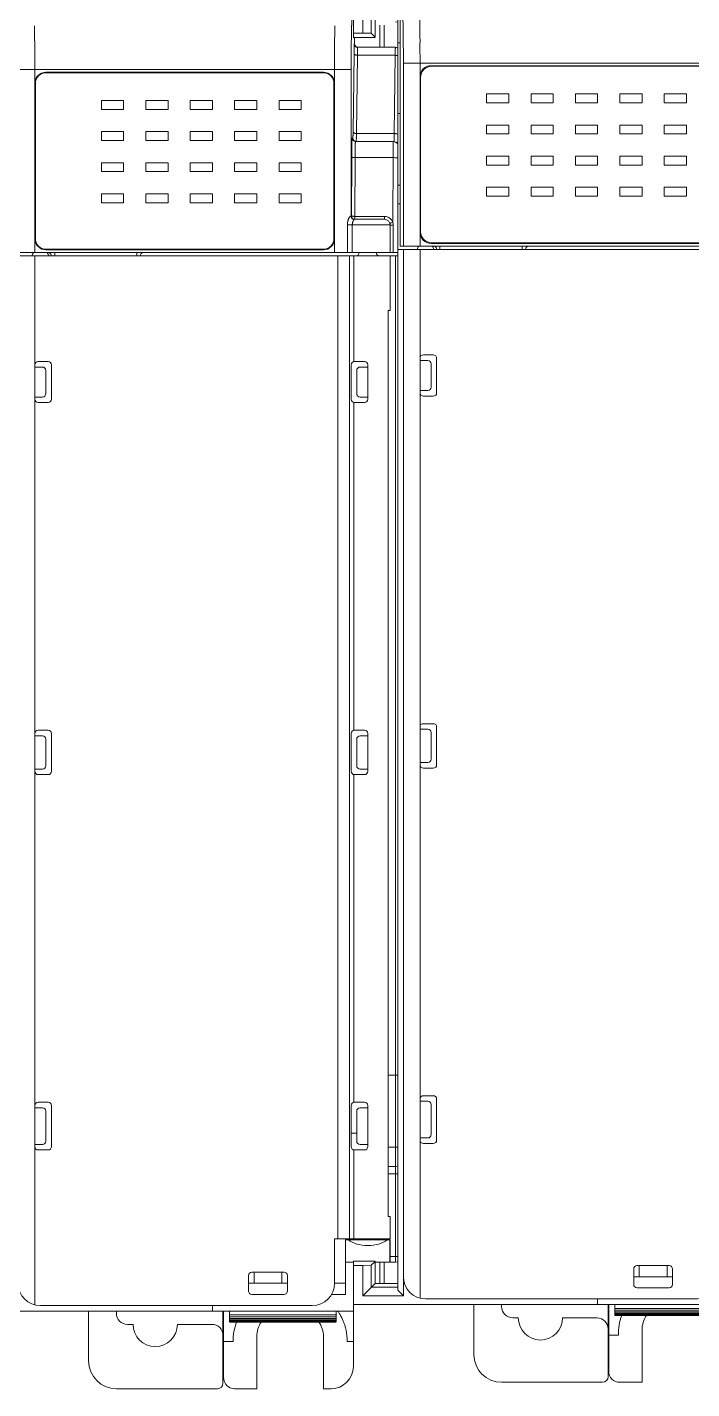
# Model space of a CAD drawing. Header units: millimetres. Extents: x 2205 to 3814, y 620 to 2277.
# Drawn here: x 3397.6 to 3457.5, y 1896.4 to 2019 of the extents above; entities that cross this region are included whole.
import ezdxf

# ---------------------------------------------------------------- set-up
doc = ezdxf.new("R2010")
doc.units = ezdxf.units.MM
doc.set_wipeout_variables(frame=1)
doc.layers.add('EL-componentes', color=7, linetype='Continuous', lineweight=25)
doc.layers.add('EL-Cotas', color=7, linetype='Continuous', lineweight=18)

# ---------------------------------------------------------------- blocks, each defined once
blk = doc.blocks.new('*U6')
blk.add_wipeout([(-19.16, 48.55), (436.84, 48.55), (436.84, 13.55), (-19.16, 13.55)])
for points in [[(-19.17, 48.55), (436.85, 48.55), (436.85, 13.55), (-19.17, 13.55)], [(-19.16, 43.05), (436.84, 43.05), (436.84, 19.05), (-19.16, 19.05), (-19.16, 31.05)]]:
    blk.add_lwpolyline(points, close=True)
at = {"layer": 'EL-componentes', "color": 7, "linetype": 'Continuous', "lineweight": 25}
for points in [[(294.81, 33.55), (291.34, 33.55), (287.87, 33.55), (285.09, 33.55), (285.09, 31.05), (285.09, 28.55), (287.87, 28.55), (291.34, 28.55), (294.81, 28.55), (296.42, 28.55), (297.22, 29.8), (298.02, 31.05), (297.22, 32.3), (296.42, 33.55), (294.81, 33.55)], [(314.81, 33.55), (311.34, 33.55), (307.87, 33.55), (305.09, 33.55), (305.09, 31.05), (305.09, 28.55), (307.87, 28.55), (311.34, 28.55), (314.81, 28.55), (316.42, 28.55), (317.22, 29.8), (318.02, 31.05), (317.22, 32.3), (316.42, 33.55), (314.81, 33.55)], [(334.81, 33.55), (331.34, 33.55), (327.87, 33.55), (325.09, 33.55), (325.09, 31.05), (325.09, 28.55), (327.87, 28.55), (331.34, 28.55), (334.81, 28.55), (336.42, 28.55), (337.22, 29.8), (338.02, 31.05), (337.22, 32.3), (336.42, 33.55), (334.81, 33.55)]]:
    blk.add_rational_spline(points, [1, 1, 1, 0.707107250279, 1, 0.707107250279, 1, 1, 1, 0.866024791583, 1, 0.866024791583, 1, 0.866024791583, 1], degree=2, knots=[0, 0, 0, 1, 1, 2.570795, 2.570795, 4.14159, 4.14159, 5.14159, 5.14159, 6.18879, 6.18879, 7.23599, 7.23599, 8.28319, 8.28319, 8.28319], dxfattribs=at)
blk = doc.blocks.new('A$C866e1339')
at = {"linetype": 'Continuous', "lineweight": 5}
blk.add_wipeout([(-4, 54.45), (-4, 58.35), (2.8, 58.35), (2.8, 58.7), (6.85, 58.73), (6.85, 62.55), (7.58, 64.32), (9.35, 65.05), (18.45, 65.05), (18.8, 64.9), (18.95, 64.55), (18.95, 58.73), (19, 58.73), (19, 64.05), (19.29, 64.76), (20, 65.05), (28.7, 65.05), (30.11, 64.46), (30.7, 63.05), (30.7, 57.29), (30.77, 57.02), (30.8, 56.75), (30.8, 54.45), (30.89, 54.24), (31.08, 54.14), (33.09, 54.14), (33.09, 56.13), (33.18, 56.35), (33.39, 56.43), (34.5, 56.43), (34.85, 56.29), (35, 55.93), (35, -57.24), (34.85, -57.59), (34.5, -57.74), (33.09, -57.74), (33.09, -55.25), (30.7, -55.25), (30.7, -64.65), (30.11, -66.06), (28.7, -66.65), (28, -66.65), (28, -61.95), (27.9, -61.26), (27.59, -60.62), (22.39, -60.65), (22.1, -61.26), (22, -61.95), (22, -66.65), (20, -66.65), (19.29, -66.36), (19, -65.65), (19, -59.65), (18.95, -59.65), (18.95, -66.15), (18.8, -66.5), (18.45, -66.65), (9.35, -66.65), (7.58, -65.92), (6.85, -64.15), (6.85, -59.65), (-4, -59.65), (-4, -55.75), (-2.05, -55.77), (-2.05, -57.75), (0, -57.75), (0, 56.45), (-2.05, 56.45), (-2.05, 54.45)], dxfattribs=at)
at = {"color": 7, "linetype": 'Continuous', "lineweight": 5}
for p, q in [((-4, 54.45), (-4, 58.35)), ((0, 58.35), (0, -58.35)), ((-3.16, 57.56), (-3.16, 54.83)), ((-2.39, 54.82), (-2.39, 56.79)), ((-2.05, 56.45), (-2.05, 54.47)), ((0.2, 35.65), (0.2, 56.75)), ((30.8, 56.75), (30.8, 54.45)), ((1.98, 55.86), (1.98, 56.07)), ((29.02, 56.06), (29.02, 55.86)), ((33.09, 56.13), (33.09, 54.15)), ((33.47, 54.15), (33.47, 56.13)), ((35, -57.24), (35, 55.93)), ((-3.16, 54.83), (-4, 54.83)), ((-2.05, 54.45), (-4, 54.45)), ((-3.16, 54.83), (-2.39, 54.82)), ((-2.39, 54.82), (-2.05, 54.47)), ((0.2, 53.95), (0, 53.95)), ((1.99, 54.7), (1.99, 54.73)), ((2, 53.96), (1.99, 54.7)), ((29.01, 55.06), (29.01, 54.73)), ((30.8, 54.45), (30.78, 54.44)), ((31.08, 54.14), (34.48, 54.14)), ((34.5, 54.15), (34.48, 54.14)), ((35, 53.95), (34.9, 53.95)), ((30.76, 53.59), (30.67, 46.54)), ((30.97, 46.37), (31.06, 53.42)), ((34.47, 53.42), (31.06, 53.42)), ((34.47, 53.42), (34.38, 46.37)), ((34.88, 46.09), (34.97, 53.14)), ((35, 53.65), (34.98, 53.64)), ((0.5, 35.65), (0.5, 52.14)), ((30.5, 52.14), (0.5, 52.14)), ((2, 52.14), (2, 35.65)), ((28, 51.9), (3, 51.9)), ((3.05, 51.85), (27.95, 51.85)), ((29, 35.65), (29, 52.14)), ((30.5, 52.14), (30.5, 38.95)), ((2.05, 36.95), (2.05, 50.85)), ((28.95, 50.85), (28.95, 36.95)), ((8, 49.35), (8, 48.55)), ((10, 49.35), (8, 49.35)), ((10, 48.55), (10, 49.35)), ((12, 49.35), (12, 48.55)), ((14, 49.35), (12, 49.35)), ((14, 48.55), (14, 49.35)), ((16, 49.35), (16, 48.55)), ((18, 49.35), (16, 49.35)), ((18, 48.55), (18, 49.35)), ((20, 49.35), (20, 48.55)), ((22, 49.35), (20, 49.35)), ((22, 48.55), (22, 49.35)), ((24, 49.35), (24, 48.55)), ((26, 49.35), (24, 49.35)), ((26, 48.55), (26, 49.35)), ((8, 48.55), (10, 48.55)), ((12, 48.55), (14, 48.55)), ((16, 48.55), (18, 48.55)), ((20, 48.55), (22, 48.55)), ((24, 48.55), (26, 48.55)), ((0.2, 47.6), (0, 47.6)), ((8, 46.55), (8, 45.75)), ((10, 46.55), (8, 46.55)), ((8, 45.75), (10, 45.75)), ((10, 45.75), (10, 46.55)), ((12, 46.55), (12, 45.75)), ((14, 46.55), (12, 46.55)), ((12, 45.75), (14, 45.75)), ((14, 45.75), (14, 46.55)), ((16, 46.55), (16, 45.75)), ((18, 46.55), (16, 46.55)), ((16, 45.75), (18, 45.75)), ((18, 45.75), (18, 46.55)), ((20, 46.55), (20, 45.75)), ((22, 46.55), (20, 46.55)), ((20, 45.75), (22, 45.75)), ((22, 45.75), (22, 46.55)), ((24, 46.55), (24, 45.75)), ((26, 46.55), (24, 46.55)), ((24, 45.75), (26, 45.75)), ((26, 45.75), (26, 46.55)), ((30.59, 45.95), (30.65, 45.95)), ((30.89, 45.65), (34.35, 45.65)), ((30.95, 45.65), (30.96, 45.74)), ((30.96, 45.74), (30.97, 45.99)), ((30.97, 46.37), (34.38, 46.37)), ((34.29, 45.65), (34.28, 45.58)), ((30.55, 44.24), (30.54, 38.95)), ((30.85, 44.21), (30.84, 38.92)), ((30.85, 44.21), (34.27, 44.21)), ((34.27, 44.21), (34.26, 38.38)), ((34.75, 35.65), (34.77, 44.14)), ((34.85, 45.15), (34.79, 45.15)), ((34.85, 45.15), (34.86, 45.21)), ((8, 43.75), (8, 42.95)), ((10, 43.75), (8, 43.75)), ((8, 42.95), (10, 42.95)), ((10, 42.95), (10, 43.75)), ((12, 43.75), (12, 42.95)), ((14, 43.75), (12, 43.75)), ((12, 42.95), (14, 42.95)), ((14, 42.95), (14, 43.75)), ((16, 43.75), (16, 42.95)), ((18, 43.75), (16, 43.75)), ((16, 42.95), (18, 42.95)), ((18, 42.95), (18, 43.75)), ((20, 43.75), (20, 42.95)), ((22, 43.75), (20, 43.75)), ((20, 42.95), (22, 42.95)), ((22, 42.95), (22, 43.75)), ((24, 43.75), (24, 42.95)), ((26, 43.75), (24, 43.75)), ((24, 42.95), (26, 42.95)), ((26, 42.95), (26, 43.75)), ((34.93, 42.45), (34.93, 38.45)), ((34.93, 42.45), (34.97, 42.45)), ((34.97, 38.45), (34.97, 42.45)), ((0, 41.15), (0.2, 41.15)), ((8, 40.15), (8, 40.95)), ((8, 40.95), (10, 40.95)), ((10, 40.95), (10, 40.15)), ((12, 40.95), (12, 40.15)), ((14, 40.95), (12, 40.95)), ((14, 40.15), (14, 40.95)), ((16, 40.95), (16, 40.15)), ((18, 40.95), (16, 40.95)), ((18, 40.15), (18, 40.95)), ((20, 40.95), (20, 40.15)), ((22, 40.95), (20, 40.95)), ((22, 40.15), (22, 40.95)), ((24, 40.95), (24, 40.15)), ((26, 40.95), (24, 40.95)), ((26, 40.15), (26, 40.95)), ((0.2, 39.45), (0, 39.45)), ((10, 40.15), (8, 40.15)), ((12, 40.15), (14, 40.15)), ((16, 40.15), (18, 40.15)), ((20, 40.15), (22, 40.15)), ((24, 40.15), (26, 40.15)), ((30.16, 38.15), (30.16, 35.65)), ((34, 38.15), (30.16, 38.15)), ((30.47, 38.95), (30.54, 38.95)), ((30.6, 35.65), (30.6, 38.15)), ((30.77, 38.65), (30.72, 38.58)), ((33.5, 38.65), (30.77, 38.65)), ((30.84, 38.65), (30.84, 38.92)), ((30.84, 38.92), (33.5, 38.92)), ((33.5, 38.65), (33.5, 38.92)), ((34, 35.65), (34, 38.15)), ((34.28, 35.65), (34.28, 38.12)), ((34.97, 38.45), (34.93, 38.45)), ((0.2, 35.65), (35, 35.65)), ((3, 35.9), (28, 35.9)), ((27.95, 35.95), (3.05, 35.95)), ((3.8, 35.65), (3.8, 35.35)), ((11.2, 35.35), (11.2, 35.65)), ((0, 35.35), (35, 35.35)), ((0.5, -58.86), (0.5, 35.35)), ((2, 35.35), (2, -59.09)), ((29.3, -53.15), (29.3, 35.35)), ((30.35, 35.35), (30.35, -53.15)), ((30.74, 25.84), (30.74, 35.35)), ((34, 35.35), (34, 30.45)), ((34.5, -55.25), (34.5, 35.35)), ((33.82, 30.45), (33.82, -51.15)), ((33.82, 30.45), (34, 30.45)), ((3.2, 25.85), (2.3, 25.85)), ((30.8, 25.85), (31.7, 25.85)), ((2, 25.35), (2.7, 25.35)), ((3, 22.95), (3, 25.05)), ((3.5, 22.45), (3.5, 25.55)), ((30.5, 25.55), (30.5, 22.45)), ((31, 22.95), (31, 25.05)), ((32, 25.35), (31.3, 25.35)), ((32, 22.45), (32, 25.55)), ((2, 22.65), (2.7, 22.65)), ((2.3, 22.15), (3.2, 22.15)), ((30.74, -7.36), (30.74, 22.15)), ((31.7, 22.15), (30.8, 22.15)), ((31.3, 22.65), (32, 22.65)), ((3.2, -7.35), (2.3, -7.35)), ((30.8, -7.35), (31.7, -7.35)), ((2, -7.85), (2.7, -7.85)), ((3, -10.55), (3, -8.15)), ((3.5, -11.05), (3.5, -7.65)), ((30.5, -7.65), (30.5, -11.05)), ((31, -10.55), (31, -8.15)), ((32, -7.85), (31.3, -7.85)), ((32, -11.05), (32, -7.65)), ((2.7, -10.85), (2, -10.85)), ((32, -10.85), (31.3, -10.85)), ((2.3, -11.35), (3.2, -11.35)), ((30.74, -40.86), (30.74, -11.35)), ((31.7, -11.35), (30.8, -11.35)), ((33.82, -38.4), (34.5, -38.4)), ((2, -41.35), (2.7, -41.35)), ((3.2, -40.85), (2.3, -40.85)), ((3, -44.35), (3, -41.65)), ((3.5, -44.85), (3.5, -41.15)), ((30.5, -41.15), (30.5, -44.85)), ((30.8, -40.85), (31.7, -40.85)), ((31, -44.35), (31, -41.65)), ((31.3, -41.35), (32, -41.35)), ((32, -44.85), (32, -41.15)), ((30.5, -43.65), (31, -43.65)), ((2.7, -44.65), (2, -44.65)), ((2.3, -45.15), (3.2, -45.15)), ((30.74, -53.15), (30.74, -45.15)), ((31.7, -45.15), (30.8, -45.15)), ((32, -44.65), (31.3, -44.65)), ((34.5, -44.9), (33.82, -44.9)), ((34.5, -46.65), (33.82, -46.65)), ((34.5, -47.3), (33.82, -47.3)), ((34, -51.15), (33.82, -51.15)), ((34, -51.15), (34, -53.15)), ((29, -53.15), (34, -53.15)), ((29, -53.15), (29, -57.15)), ((34, -53.25), (30, -53.25)), ((30, -58.15), (30, -53.25)), ((33.5, -53.15), (33.5, -53.25)), ((33.97, -53.25), (33.97, -55.25)), ((34, -55.25), (34, -53.25)), ((34.5, -54.74), (34, -54.74)), ((-4, -55.75), (-2.05, -55.75)), ((-4, -59.65), (-4, -55.75)), ((-4, -56.13), (-3.16, -56.13)), ((-2.39, -56.12), (-3.16, -56.13)), ((-3.16, -56.13), (-3.16, -58.86)), ((-2.05, -55.77), (-2.39, -56.12)), ((-2.39, -58.1), (-2.39, -56.12)), ((-2.05, -57.75), (-2.05, -55.77)), ((24.45, -56.15), (21.55, -56.15)), ((21.75, -56.15), (21.75, -57.15)), ((24.25, -57.15), (24.25, -56.15)), ((30, -55.25), (34.5, -55.25)), ((30.7, -64.65), (30.7, -55.25)), ((33.09, -57.74), (33.09, -55.25)), ((33.47, -57.44), (33.47, -55.25)), ((21.25, -56.45), (21.25, -57.85)), ((24.75, -57.15), (21.25, -57.15)), ((24.75, -57.85), (24.75, -56.45)), ((30, -57.15), (29, -57.15)), ((33.09, -57.44), (33.47, -57.44)), ((-3.16, -58.86), (-2.05, -57.75)), ((0, -58.1), (-2.39, -58.1)), ((0, -57.75), (-2.05, -57.75)), ((0, -58.35), (0.5, -58.86)), ((21.55, -58.15), (24.45, -58.15)), ((28.71, -58.15), (30, -58.15)), ((33.09, -57.74), (34.5, -57.74)), ((30.7, -59.65), (-4, -59.65)), ((0.5, -58.86), (-3.16, -58.86)), ((27, -59.15), (2.5, -59.15)), ((6.85, -64.15), (6.85, -59.65)), ((9.35, -59.65), (9.35, -59.85)), ((18, -59.65), (18, -59.15)), ((18.95, -66.15), (18.95, -59.65)), ((19, -65.65), (19, -59.65)), ((19.55, -59.66), (19.55, -60.63)), ((29.15, -60), (19.55, -60)), ((29.15, -60.63), (29.15, -59.66)), ((10.35, -60.85), (10.85, -60.85)), ((14.85, -60.85), (17.95, -60.85)), ((29.15, -60.17), (19.55, -60.17)), ((29.15, -60.31), (19.55, -60.31)), ((29.15, -60.43), (19.55, -60.43)), ((29.15, -60.53), (19.55, -60.53)), ((29.15, -60.59), (19.55, -60.59)), ((29.15, -60.63), (19.55, -60.63)), ((29.15, -60.65), (19.55, -60.65)), ((19, -62.4), (19.87, -62.4)), ((22, -61.95), (22, -66.65)), ((28, -66.65), (28, -61.95)), ((30.13, -62.4), (30.7, -62.4)), ((18.45, -66.65), (9.35, -66.65)), ((22, -66.65), (20, -66.65)), ((28.7, -66.65), (28, -66.65))]:
    blk.add_line(p, q, dxfattribs=at)
for centre, radius, start, end in [((34.5, 55.93), 0.5, 0, 90), ((-286.64, 52.93), 288.63, 0.3572, 0.5822), ((285.07, 53.21), 256.06, 179.4076, 179.5862), ((-437.62, 52.14), 439.62, 0.0001, 0.2375), ((449.12, 52.17), 420.12, 179.6511, 180.0043), ((31.08, 54.44), 0.3, 180.0076, 269.9859), ((34.48, 53.64), 0.5, 0.0071, 89.9856), ((3, 50.9), 1, 90, 180.2046), ((3.05, 50.85), 1, 90, 180), ((27.95, 50.85), 1, 0, 90), ((28, 50.9), 1, 359.7572, 90), ((30.89, 45.95), 0.3, 179.9963, 269.9952), ((30.95, 45.95), 0.3, 180.0785, 269.9991), ((-9.37, 46.73), 40.34, 358.9453, 359.4943), ((34.29, 45.15), 0.5, 0.0014, 89.9226), ((34.35, 45.15), 0.5, 359.9955, 89.9954), ((30.8, 38.95), 0.298, 179.9923, 269.9793), ((30.84, 38.95), 0.3, 179.9993, 269.9977), ((33.5, 38.15), 0.5, 0, 90), ((33.51, 38.11), 0.793, 19.6677, 37.4136), ((3, 36.9), 1, 179.7697, 270), ((3.05, 36.95), 1, 180, 270), ((27.95, 36.95), 1, 270, 360), ((28, 36.9), 1, 270, 0.2819), ((2.5, 35.18), 0.769, 141.8481, 167.3196), ((2.5, 35.18), 0.769, 12.6804, 38.1519), ((3.2, 35.35), 0.3, 0, 67.5), ((11.8, 35.35), 0.3, 90, 180), ((30.92, 35.65), 0.3, 270, 0), ((33.07, 35.65), 0.3, 180, 247.5), ((2.3, 25.55), 0.3, 90, 179.9898), ((3.2, 25.55), 0.3, 0, 90), ((30.8, 25.55), 0.3, 90, 180), ((31.7, 25.55), 0.3, 0, 90), ((2.7, 25.05), 0.3, 0, 90), ((31.3, 25.05), 0.3, 90, 180), ((2.3, 22.45), 0.3, 180.0095, 270), ((2.7, 22.95), 0.3, 270, 360), ((3.2, 22.45), 0.3, 270, 360), ((30.8, 22.45), 0.3, 180, 270), ((31.3, 22.95), 0.3, 180, 270), ((31.7, 22.45), 0.3, 270, 0.006), ((2.3, -7.65), 0.3, 90, 179.9886), ((3.2, -7.65), 0.3, 0, 90), ((30.8, -7.65), 0.3, 90, 180), ((31.7, -7.65), 0.3, 0, 90), ((2.7, -8.15), 0.3, 0, 90), ((31.3, -8.15), 0.3, 90, 180), ((2.7, -10.55), 0.3, 270, 360), ((31.3, -10.55), 0.3, 180, 270), ((2.3, -11.05), 0.3, 180.0095, 270), ((3.2, -11.05), 0.3, 270, 360), ((30.8, -11.05), 0.3, 180, 270), ((31.7, -11.05), 0.3, 270, 0.006), ((2.3, -41.15), 0.3, 90, 179.9886), ((2.7, -41.65), 0.3, 0, 90), ((3.2, -41.15), 0.3, 0, 90), ((30.8, -41.15), 0.3, 90, 180), ((31.3, -41.65), 0.3, 90, 180), ((31.7, -41.15), 0.3, 0, 90), ((2.3, -44.85), 0.3, 180.0095, 270), ((2.7, -44.35), 0.3, 270, 360), ((3.2, -44.85), 0.3, 270, 360), ((30.8, -44.85), 0.3, 180, 270), ((31.3, -44.35), 0.3, 180, 270), ((31.7, -44.85), 0.3, 270, 0.0044), ((34.5, -46.15), 0.5, 270, 359.9978), ((30.92, -53.45), 0.3, 40.5479, 90), ((33.07, -53.45), 0.3, 112.5, 139.4521), ((34.5, -54.75), 0.5, 270, 359.9991), ((21.55, -56.45), 0.3, 90, 180), ((24.45, -56.45), 0.3, 0, 90), ((2.5, -57.15), 2, 180, 270), ((27, -57.15), 2, 270, 0), ((34.5, -57.24), 0.5, 270, 0), ((21.55, -57.85), 0.3, 180, 270), ((24.45, -57.85), 0.3, 270, 0), ((10.35, -59.85), 1, 180, 270), ((25.74, -62.15), 4.35, 33.8916, 35.1241), ((25.7, -62.18), 4.4, 32.0748, 33.8895), ((25.64, -62.21), 4.46, 30.1195, 32.0722), ((12.85, -60.85), 2, 180, 0), ((17.95, -61.85), 1, 0, 90), ((24.35, -61.95), 2.35, 145.6538, 180), ((25.65, -61.95), 2.35, 0, 34.3463), ((9.35, -64.15), 2.5, 180, 270), ((28.7, -64.65), 2, 270, 0), ((18.45, -66.15), 0.5, 270, 0), ((20, -65.65), 1, 180, 270)]:
    blk.add_arc(centre, radius, start, end, dxfattribs=at)
for centre, major_axis, ratio, start_param, end_param in [((31.1, 54.45), (0.268, 0.134), 0.99981, 2.678052, 4.248696), ((34.5, 53.65), (-0.447, -0.224), 0.99981, 3.32181, 4.248696), ((34.5, 53.65), (0.447, 0.224), 0.99981, -0.463541, 0.180217), ((32, -52.75), (2, 0), 0.5, 3.665191, 5.759587), ((33.77, -57.44), (0.3, 0), 0.999848, 3.141593, 4.712389)]:
    blk.add_ellipse(centre, major_axis=major_axis, ratio=ratio, start_param=start_param, end_param=end_param, dxfattribs=at)
for points, knots in [([(0.5, 52.14), (0.5, 52.43), (0.5, 52.86), (0.5, 53.43), (0.49, 53.85), (0.49, 54.24), (0.49, 54.62), (0.48, 54.97), (0.48, 55.3), (0.47, 55.59), (0.47, 55.82), (0.46, 55.98), (0.46, 56.09), (0.45, 56.19), (0.45, 56.28), (0.45, 56.36), (0.44, 56.43), (0.44, 56.49), (0.44, 56.54), (0.43, 56.57), (0.43, 56.58), (0.43, 56.6), (0.43, 56.61), (0.43, 56.62), (0.43, 56.63), (0.42, 56.64), (0.42, 56.64), (0.42, 56.64)], [0, 0, 0, 0, 0.193908, 0.288591, 0.380476, 0.468739, 0.552559, 0.631129, 0.703673, 0.769515, 0.828011, 0.854337, 0.878635, 0.900844, 0.920908, 0.938786, 0.954437, 0.967819, 0.978896, 0.983563, 0.987646, 0.991145, 0.994061, 0.996393, 0.998147, 0.999334, 1, 1, 1, 1]), ([(30.58, 56.64), (30.58, 56.64), (30.58, 56.64), (30.57, 56.63), (30.57, 56.62), (30.57, 56.61), (30.57, 56.6), (30.57, 56.58), (30.57, 56.57), (30.56, 56.54), (30.56, 56.49), (30.56, 56.43), (30.55, 56.36), (30.55, 56.28), (30.55, 56.19), (30.54, 56.09), (30.54, 55.98), (30.53, 55.82), (30.53, 55.59), (30.52, 55.3), (30.52, 54.97), (30.51, 54.62), (30.51, 54.24), (30.51, 53.85), (30.5, 53.43), (30.5, 52.86), (30.5, 52.43), (30.5, 52.14)], [0, 0, 0, 0, 0.000666, 0.001851, 0.003603, 0.005934, 0.008847, 0.012344, 0.016425, 0.02109, 0.032166, 0.04555, 0.061205, 0.079087, 0.099156, 0.121367, 0.145665, 0.17199, 0.230484, 0.296325, 0.368871, 0.447444, 0.531269, 0.619531, 0.711414, 0.806094, 1, 1, 1, 1]), ([(30.76, 53.59), (30.76, 53.65), (30.76, 53.77), (30.76, 53.91), (30.76, 54.01), (30.76, 54.09), (30.77, 54.15), (30.77, 54.21), (30.77, 54.26), (30.77, 54.31), (30.77, 54.35), (30.77, 54.37), (30.78, 54.39), (30.78, 54.41), (30.78, 54.42), (30.78, 54.42), (30.78, 54.43), (30.78, 54.44), (30.78, 54.44), (30.78, 54.44), (30.78, 54.44)], [0, 0, 0, 0, 0.217545, 0.413663, 0.502583, 0.584974, 0.660569, 0.729105, 0.790328, 0.844039, 0.89005, 0.928176, 0.944228, 0.958258, 0.970258, 0.980227, 0.988161, 0.994067, 0.99797, 1, 1, 1, 1]), ([(31.06, 53.42), (31.06, 53.47), (31.06, 53.57), (31.06, 53.71), (31.06, 53.82), (31.07, 53.89), (31.07, 53.94), (31.07, 53.99), (31.07, 54.03), (31.07, 54.06), (31.07, 54.09), (31.08, 54.11), (31.08, 54.12), (31.08, 54.13), (31.08, 54.13), (31.08, 54.14), (31.08, 54.14), (31.08, 54.14), (31.08, 54.14)], [0, 0, 0, 0, 0.217153, 0.413238, 0.584751, 0.66035, 0.72886, 0.790067, 0.843756, 0.889716, 0.927782, 0.957866, 0.969892, 0.979898, 0.987882, 0.993849, 0.997834, 1, 1, 1, 1]), ([(34.48, 54.14), (34.48, 54.14), (34.48, 54.14), (34.48, 54.14), (34.48, 54.14), (34.48, 54.13), (34.48, 54.13), (34.48, 54.12), (34.48, 54.11), (34.48, 54.1), (34.48, 54.08), (34.48, 54.06), (34.48, 54.03), (34.47, 53.99), (34.47, 53.94), (34.47, 53.89), (34.47, 53.84), (34.47, 53.78), (34.47, 53.69), (34.47, 53.57), (34.47, 53.47), (34.47, 53.42)], [0, 0, 0, 0, 0.000701, 0.001864, 0.00569, 0.011556, 0.019469, 0.029423, 0.041411, 0.055422, 0.071446, 0.109492, 0.155456, 0.209169, 0.270416, 0.338981, 0.414648, 0.497199, 0.586333, 0.782622, 1, 1, 1, 1]), ([(31.06, 53.42), (31.04, 53.42), (31, 53.42), (30.94, 53.43), (30.89, 53.45), (30.85, 53.47), (30.81, 53.49), (30.78, 53.52), (30.76, 53.55), (30.76, 53.58), (30.76, 53.59)], [0, 0, 0, 0, 0.155385, 0.307511, 0.451848, 0.585479, 0.706506, 0.81452, 0.911059, 1, 1, 1, 1]), ([(34.97, 53.14), (34.97, 53.16), (34.96, 53.19), (34.93, 53.25), (34.88, 53.3), (34.82, 53.34), (34.74, 53.37), (34.66, 53.4), (34.56, 53.41), (34.5, 53.42), (34.47, 53.42)], [0, 0, 0, 0, 0.088915, 0.18538, 0.293295, 0.414254, 0.547907, 0.692338, 0.844576, 1, 1, 1, 1]), ([(34.97, 53.14), (34.97, 53.17), (34.97, 53.24), (34.97, 53.34), (34.97, 53.42), (34.97, 53.47), (34.97, 53.5), (34.97, 53.53), (34.98, 53.56), (34.98, 53.58), (34.98, 53.6), (34.98, 53.62), (34.98, 53.63), (34.98, 53.63), (34.98, 53.63), (34.98, 53.64), (34.98, 53.64), (34.98, 53.64), (34.98, 53.64)], [0, 0, 0, 0, 0.217235, 0.4134, 0.584986, 0.660615, 0.729149, 0.790373, 0.844073, 0.890034, 0.928091, 0.958156, 0.970167, 0.980153, 0.98811, 0.994038, 0.99796, 1, 1, 1, 1]), ([(30.59, 45.95), (30.59, 45.95), (30.59, 45.95), (30.59, 45.95), (30.58, 45.94), (30.58, 45.93), (30.58, 45.92), (30.58, 45.9), (30.58, 45.88), (30.58, 45.85), (30.58, 45.82), (30.57, 45.79), (30.57, 45.74), (30.57, 45.67), (30.57, 45.57), (30.57, 45.46), (30.56, 45.34), (30.56, 45.2), (30.56, 45.06), (30.56, 44.91), (30.56, 44.75), (30.56, 44.53), (30.55, 44.36), (30.55, 44.24)], [0, 0, 0, 0, 0.000536, 0.001522, 0.005137, 0.011024, 0.01919, 0.02963, 0.042332, 0.05728, 0.074447, 0.09379, 0.115264, 0.16443, 0.221587, 0.286261, 0.357886, 0.435892, 0.519667, 0.608545, 0.701855, 0.798836, 1, 1, 1, 1]), ([(30.67, 46.54), (30.67, 46.5), (30.67, 46.42), (30.67, 46.3), (30.67, 46.21), (30.66, 46.15), (30.66, 46.11), (30.66, 46.07), (30.66, 46.04), (30.66, 46.01), (30.66, 45.99), (30.66, 45.98), (30.66, 45.97), (30.66, 45.96), (30.65, 45.96), (30.65, 45.95), (30.65, 45.95), (30.65, 45.95), (30.65, 45.95)], [0, 0, 0, 0, 0.219039, 0.416593, 0.589077, 0.66495, 0.733586, 0.794768, 0.848275, 0.893892, 0.93145, 0.96086, 0.972486, 0.98205, 0.989546, 0.994981, 0.99839, 1, 1, 1, 1]), ([(30.67, 46.54), (30.67, 46.53), (30.68, 46.51), (30.7, 46.47), (30.72, 46.45), (30.76, 46.42), (30.81, 46.4), (30.86, 46.38), (30.91, 46.37), (30.95, 46.37), (30.97, 46.37)], [0, 0, 0, 0, 0.088913, 0.185374, 0.293288, 0.414248, 0.547902, 0.692335, 0.844576, 1, 1, 1, 1]), ([(30.85, 44.21), (30.85, 44.3), (30.86, 44.49), (30.86, 44.72), (30.86, 44.9), (30.86, 45.02), (30.86, 45.13), (30.87, 45.23), (30.87, 45.33), (30.87, 45.41), (30.87, 45.47), (30.87, 45.51), (30.88, 45.54), (30.88, 45.57), (30.88, 45.59), (30.88, 45.61), (30.88, 45.62), (30.88, 45.63), (30.88, 45.64), (30.89, 45.65), (30.89, 45.65), (30.89, 45.65), (30.89, 45.65)], [0, 0, 0, 0, 0.2011, 0.391327, 0.480187, 0.56395, 0.641945, 0.713558, 0.778222, 0.83537, 0.884528, 0.905999, 0.925341, 0.94251, 0.957463, 0.970171, 0.980621, 0.988803, 0.994712, 0.998369, 0.999394, 1, 1, 1, 1]), ([(34.28, 45.58), (34.28, 45.55), (34.28, 45.49), (34.28, 45.37), (34.27, 45.23), (34.27, 44.99), (34.27, 44.65), (34.27, 44.36), (34.27, 44.21)], [0, 0, 0, 0, 0.061297, 0.145256, 0.250208, 0.373862, 0.666877, 1, 1, 1, 1]), ([(34.38, 46.37), (34.38, 46.32), (34.38, 46.22), (34.38, 46.08), (34.37, 45.97), (34.37, 45.89), (34.37, 45.84), (34.37, 45.8), (34.37, 45.76), (34.36, 45.73), (34.36, 45.7), (34.36, 45.68), (34.36, 45.67), (34.36, 45.66), (34.35, 45.65), (34.35, 45.65), (34.35, 45.65), (34.35, 45.65)], [0, 0, 0, 0, 0.218845, 0.416237, 0.588588, 0.664406, 0.732996, 0.794142, 0.847625, 0.893229, 0.930792, 0.96023, 0.981482, 0.989034, 0.994554, 0.998103, 1, 1, 1, 1]), ([(34.38, 46.37), (34.42, 46.37), (34.48, 46.37), (34.57, 46.35), (34.66, 46.33), (34.73, 46.29), (34.8, 46.25), (34.84, 46.2), (34.87, 46.15), (34.88, 46.11), (34.88, 46.09)], [0, 0, 0, 0, 0.155389, 0.307521, 0.451858, 0.585485, 0.70651, 0.814522, 0.91106, 1, 1, 1, 1]), ([(34.86, 45.21), (34.86, 45.23), (34.86, 45.27), (34.87, 45.38), (34.87, 45.56), (34.88, 45.8), (34.88, 45.99), (34.88, 46.09)], [0, 0, 0, 0, 0.063849, 0.146892, 0.367675, 0.655358, 1, 1, 1, 1]), ([(30.55, 44.24), (30.55, 44.24), (30.56, 44.24), (30.56, 44.24), (30.57, 44.23), (30.58, 44.23), (30.59, 44.23), (30.61, 44.22), (30.65, 44.22), (30.69, 44.21), (30.76, 44.21), (30.82, 44.21), (30.85, 44.21)], [0, 0, 0, 0, 0.013411, 0.032832, 0.059851, 0.094901, 0.138001, 0.188839, 0.311996, 0.4604, 0.628858, 1, 1, 1, 1]), ([(34.27, 44.21), (34.3, 44.21), (34.36, 44.21), (34.45, 44.2), (34.54, 44.2), (34.6, 44.19), (34.65, 44.18), (34.68, 44.18), (34.7, 44.17), (34.73, 44.17), (34.74, 44.16), (34.75, 44.16), (34.76, 44.15), (34.77, 44.15), (34.77, 44.15), (34.77, 44.14)], [0, 0, 0, 0, 0.188607, 0.370965, 0.539304, 0.687679, 0.752718, 0.810928, 0.861828, 0.90497, 0.940046, 0.967092, 0.977728, 0.986584, 1, 1, 1, 1]), ([(34.77, 44.14), (34.77, 44.21), (34.77, 44.34), (34.77, 44.5), (34.77, 44.63), (34.77, 44.71), (34.77, 44.79), (34.77, 44.86), (34.78, 44.92), (34.78, 44.98), (34.78, 45.02), (34.78, 45.06), (34.78, 45.07), (34.78, 45.09), (34.78, 45.11), (34.78, 45.12), (34.78, 45.13), (34.78, 45.14), (34.79, 45.14), (34.79, 45.15), (34.79, 45.15), (34.79, 45.15), (34.79, 45.15)], [0, 0, 0, 0, 0.200964, 0.391456, 0.480407, 0.564172, 0.642148, 0.71373, 0.778337, 0.835483, 0.88471, 0.906212, 0.925562, 0.942713, 0.957644, 0.970337, 0.980778, 0.98895, 0.994846, 0.998471, 0.999462, 1, 1, 1, 1]), ([(30.47, 38.95), (30.47, 38.95), (30.45, 38.95), (30.43, 38.93), (30.41, 38.91), (30.38, 38.89), (30.36, 38.85), (30.33, 38.81), (30.3, 38.77), (30.27, 38.71), (30.25, 38.65), (30.22, 38.59), (30.21, 38.52), (30.18, 38.42), (30.17, 38.3), (30.16, 38.2), (30.16, 38.15)], [0, 0, 0, 0, 0.019245, 0.045227, 0.078689, 0.119757, 0.168205, 0.223799, 0.286155, 0.354285, 0.427081, 0.503537, 0.58288, 0.664358, 0.831029, 1, 1, 1, 1]), ([(30.47, 38.95), (30.47, 38.91), (30.49, 38.83), (30.55, 38.73), (30.65, 38.67), (30.73, 38.65), (30.77, 38.65)], [0, 0, 0, 0, 0.252205, 0.50306, 0.75218, 1, 1, 1, 1]), ([(30.54, 38.95), (30.54, 38.95), (30.55, 38.95), (30.55, 38.94), (30.56, 38.94), (30.57, 38.94), (30.58, 38.93), (30.6, 38.93), (30.64, 38.93), (30.68, 38.92), (30.73, 38.92), (30.79, 38.92), (30.82, 38.92), (30.84, 38.92)], [0, 0, 0, 0, 0.01224, 0.030922, 0.057489, 0.09228, 0.135262, 0.186085, 0.309435, 0.458246, 0.627302, 0.810546, 1, 1, 1, 1]), ([(30.72, 38.58), (30.7, 38.55), (30.67, 38.49), (30.64, 38.41), (30.62, 38.34), (30.61, 38.28), (30.6, 38.21), (30.6, 38.17), (30.6, 38.15)], [0, 0, 0, 0, 0.194219, 0.438336, 0.572826, 0.712629, 0.855745, 1, 1, 1, 1]), ([(33.5, 38.92), (33.52, 38.92), (33.6, 38.91), (33.68, 38.9), (33.73, 38.88)], [0, 0, 0, 0, 0.249748, 1, 1, 1, 1]), ([(33.73, 38.88), (33.81, 38.85), (33.96, 38.78), (34.09, 38.66), (34.14, 38.59)], [0, 0, 0, 0, 0.500394, 1, 1, 1, 1]), ([(34, 38.31), (33.99, 38.31), (33.99, 38.31), (33.98, 38.31), (33.98, 38.31), (33.97, 38.31), (33.97, 38.31), (33.97, 38.31)], [0, 0, 0, 0, 0.385053, 0.67504, 0.785307, 0.873936, 1, 1, 1, 1]), ([(34.26, 38.38), (34.23, 38.37), (34.18, 38.35), (34.11, 38.33), (34.05, 38.32), (34.02, 38.31), (34, 38.31), (34, 38.31)], [0, 0, 0, 0, 0.313968, 0.601148, 0.835606, 0.927491, 1, 1, 1, 1]), ([(34.28, 38.12), (34.26, 38.12), (34.23, 38.12), (34.18, 38.12), (34.13, 38.12), (34.09, 38.13), (34.06, 38.13), (34.05, 38.13), (34.03, 38.13), (34.02, 38.14), (34.01, 38.14), (34.01, 38.14), (34, 38.14), (34, 38.15), (34, 38.15), (34, 38.15)], [0, 0, 0, 0, 0.19336, 0.379257, 0.549755, 0.698289, 0.762886, 0.820315, 0.87006, 0.91179, 0.945362, 0.970767, 0.980507, 0.988421, 1, 1, 1, 1]), ([(34.28, 38.12), (34.28, 38.14), (34.28, 38.23), (34.27, 38.31), (34.26, 38.38)], [0, 0, 0, 0, 0.250127, 1, 1, 1, 1]), ([(35, -38.37), (35, -38.37), (35, -38.37), (35, -38.38), (34.99, -38.38), (34.99, -38.38), (34.98, -38.38), (34.98, -38.38), (34.96, -38.38), (34.94, -38.39), (34.91, -38.39), (34.89, -38.39), (34.84, -38.39), (34.77, -38.39), (34.69, -38.4), (34.6, -38.4), (34.53, -38.4), (34.5, -38.4)], [0, 0, 0, 0, 0.002842, 0.007273, 0.013786, 0.022509, 0.033481, 0.046706, 0.079887, 0.121887, 0.172267, 0.23051, 0.296093, 0.446892, 0.619054, 0.806193, 1, 1, 1, 1]), ([(35, -44.84), (35, -44.84), (35, -44.84), (35, -44.84), (34.99, -44.85), (34.99, -44.85), (34.98, -44.86), (34.96, -44.86), (34.94, -44.87), (34.91, -44.87), (34.89, -44.88), (34.84, -44.88), (34.77, -44.89), (34.66, -44.9), (34.56, -44.9), (34.5, -44.9)], [0, 0, 0, 0, 0.006031, 0.012929, 0.021264, 0.031354, 0.057354, 0.091546, 0.134002, 0.184415, 0.242349, 0.307332, 0.456204, 0.625694, 1, 1, 1, 1]), ([(35, -46.97), (35, -46.99), (34.99, -47.03), (34.96, -47.1), (34.92, -47.16), (34.85, -47.21), (34.78, -47.25), (34.69, -47.28), (34.6, -47.3), (34.53, -47.3), (34.5, -47.3)], [0, 0, 0, 0, 0.100092, 0.204902, 0.317205, 0.438585, 0.56921, 0.707955, 0.852748, 1, 1, 1, 1]), ([(34.85, -54.64), (34.81, -54.67), (34.72, -54.71), (34.6, -54.74), (34.53, -54.74), (34.5, -54.74)], [0, 0, 0, 0, 0.483117, 0.739904, 1, 1, 1, 1]), ([(35, -54.37), (35, -54.4), (34.99, -54.45), (34.96, -54.52), (34.92, -54.58), (34.88, -54.62), (34.85, -54.64)], [0, 0, 0, 0, 0.234677, 0.477026, 0.731179, 1, 1, 1, 1]), ([(30.13, -62.4), (30.13, -62.19), (30.12, -61.88), (30.06, -61.46), (29.99, -61.16), (29.9, -60.85), (29.75, -60.45), (29.61, -60.16), (29.5, -59.97)], [0, 0, 0, 0, 0.246902, 0.370862, 0.495205, 0.620107, 0.745786, 1, 1, 1, 1]), ([(20.18, -60.63), (20.07, -60.91), (19.91, -61.5), (19.86, -62.1), (19.87, -62.4)], [0, 0, 0, 0, 0.502407, 1, 1, 1, 1])]:
    blk.add_open_spline(points, degree=3, knots=knots, dxfattribs=at)

msp = doc.modelspace()

# ---------------------------------------------------------------- block references
at = {"layer": 'EL-Cotas', "color": 7, "linetype": 'Continuous', "lineweight": 5, "ltscale": 0.1}
msp.add_blockref('*U6', (3118.394, 1933.566), dxfattribs=at)

# ---------------------------------------------------------------- next in the draw order: block references
msp.add_blockref('A$C866e1339', (3396.325, 1963.04))

# ---------------------------------------------------------------- next in the draw order: block references
msp.add_blockref('A$C866e1339', (3431.025, 1963.626))

doc.saveas('drawing.dxf')
